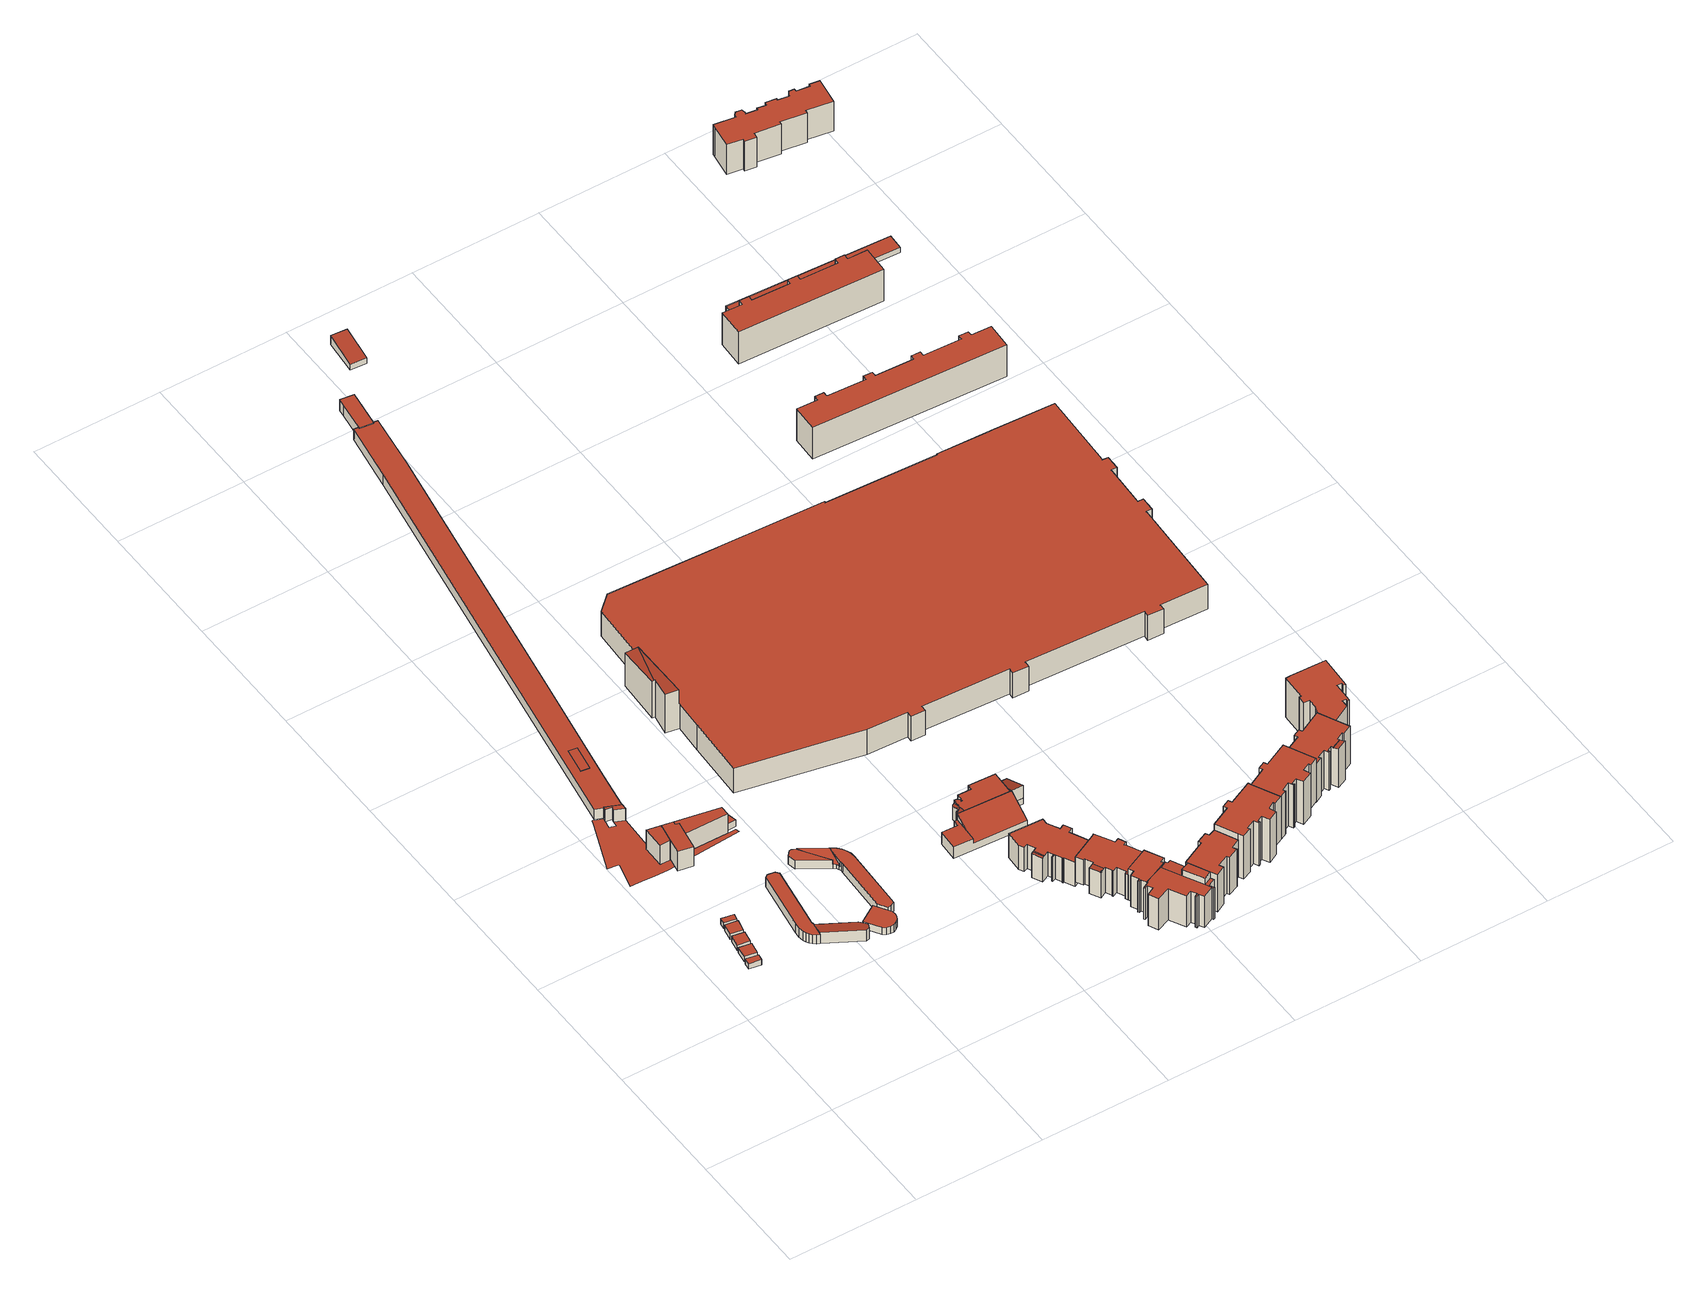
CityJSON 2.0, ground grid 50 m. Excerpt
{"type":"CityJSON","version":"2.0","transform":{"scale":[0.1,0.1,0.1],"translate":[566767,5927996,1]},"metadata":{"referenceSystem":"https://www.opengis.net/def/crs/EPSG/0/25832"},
"CityObjects":{
"building1":{"type":"Building","attributes":{"Gemeindeschluessel":"02100136","Geometrietyp2DReferenz":"3000","function":"51009_1610","roofType":"1000","measuredHeight":2.35},"address":[{"country":"Germany","locality":"Hamburg","postcode":"21109"}],"geometry":[{"type":"Solid","lod":"2","boundaries":[[[[0,1,2,3]],[[4,5,6,7]],[[5,0,3,6]],[[4,1,0,5]],[[7,2,1,4]],[[6,3,2,7]]]],"semantics":{"surfaces":[{"type":"GroundSurface"},{"type":"RoofSurface"},{"type":"WallSurface"}],"values":[[0,1,2,2,2,2]]}}]},
"building2":{"type":"Building","attributes":{"Gemeindeschluessel":"02100136","Geometrietyp2DReferenz":"3000","function":"51009_1610","roofType":"1000","measuredHeight":2.43},"address":[{"country":"Germany","locality":"Hamburg","postcode":"21109"}],"geometry":[{"type":"Solid","lod":"2","boundaries":[[[[8,9,10,11]],[[12,13,14,15]],[[10,9,12,15]],[[9,8,13,12]],[[8,11,14,13]],[[11,10,15,14]]]],"semantics":{"surfaces":[{"type":"RoofSurface"},{"type":"GroundSurface"},{"type":"WallSurface"}],"values":[[0,1,2,2,2,2]]}}]},
"building3":{"type":"Building","attributes":{"Gemeindeschluessel":"02100136","Geometrietyp2DReferenz":"3000","function":"51009_1610","roofType":"1000","measuredHeight":2.52},"address":[{"country":"Germany","locality":"Hamburg","postcode":"21109"}],"geometry":[{"type":"Solid","lod":"2","boundaries":[[[[16,17,18,19]],[[20,21,22,23]],[[18,17,20,23]],[[17,16,21,20]],[[16,19,22,21]],[[19,18,23,22]]]],"semantics":{"surfaces":[{"type":"RoofSurface"},{"type":"GroundSurface"},{"type":"WallSurface"}],"values":[[0,1,2,2,2,2]]}}]},
"building4":{"type":"Building","attributes":{"Gemeindeschluessel":"02100136","Geometrietyp2DReferenz":"3000","function":"51009_1610","roofType":"1000","measuredHeight":2.56},"address":[{"country":"Germany","locality":"Hamburg","postcode":"21109"}],"geometry":[{"type":"Solid","lod":"2","boundaries":[[[[24,25,26,27]],[[28,29,30,31]],[[26,25,28,31]],[[25,24,29,28]],[[24,27,30,29]],[[27,26,31,30]]]],"semantics":{"surfaces":[{"type":"RoofSurface"},{"type":"GroundSurface"},{"type":"WallSurface"}],"values":[[0,1,2,2,2,2]]}}]},
"building5":{"type":"Building","attributes":{"Gemeindeschluessel":"02100136","Geometrietyp2DReferenz":"3000","function":"51009_1610","roofType":"1000","measuredHeight":2.55},"address":[{"country":"Germany","locality":"Hamburg","postcode":"21109"}],"geometry":[{"type":"Solid","lod":"2","boundaries":[[[[32,33,34,35]],[[36,37,38,39]],[[37,32,35,38]],[[36,33,32,37]],[[39,34,33,36]],[[38,35,34,39]]]],"semantics":{"surfaces":[{"type":"GroundSurface"},{"type":"RoofSurface"},{"type":"WallSurface"}],"values":[[0,1,2,2,2,2]]}}]},
"building6":{"type":"Building","attributes":{"Gemeindeschluessel":"02100136","Geometrietyp2DReferenz":"3000","function":"31001_2600","roofType":"1000","measuredHeight":9,"storeysAboveGround":1},"address":[{"country":"Germany","locality":"Hamburg","thoroughfareName":"Wilhelm-Strauß-Weg","postcode":"21109"}],"geometry":[{"type":"Solid","lod":"2","boundaries":[[[[40,41,42,43,44,45,46,47]],[[48,49,50,51,52,53,54,55]],[[53,40,47,54]],[[52,41,40,53]],[[51,42,41,52]],[[50,43,42,51]],[[49,44,43,50]],[[48,45,44,49]],[[55,46,45,48]],[[54,47,46,55]]]],"semantics":{"surfaces":[{"type":"GroundSurface"},{"type":"RoofSurface"},{"type":"WallSurface"}],"values":[[0,1,2,2,2,2,2,2,2,2]]}}]},
"building7":{"type":"Building","attributes":{"Geometrietyp2DReferenz":"3000","Gemeindeschluessel":"02100136","function":"51009_1610","roofType":"1000","measuredHeight":5.55},"address":[{"country":"Germany","locality":"Hamburg","postcode":"21109"}],"geometry":[{"type":"Solid","lod":"2","boundaries":[[[[56,57,58,59]],[[60,61,62,63]],[[61,64,65,62]],[[64,66,67,65]],[[68,69,70,71,72,73,74,75,76,77,78,79,80,58,81,63,62,82,83,84,85,86,87,88,89,90,91,92,93],[59,94,95,96,97,98,99,100,65,67,101]],[[73,72,71,70,69,68,93,92,91,90,89,88,87,86,85,84,83,82,62,65,100,99,98,97,96,95,94,59,58,80,79,78,77,76,75,74]],[[67,66,102,56,59,101]],[[60,63,81,58,57,103]],[[66,64,61,60,103,57,56,102]]]],"semantics":{"surfaces":[{"type":"WallSurface"},{"type":"GroundSurface"},{"type":"RoofSurface"}],"values":[[0,0,0,0,1,2,0,0,2]]}}]},
"building8":{"type":"Building","attributes":{"Gemeindeschluessel":"02100136","Geometrietyp2DReferenz":"3000","function":"51009_1610","roofType":"1000","measuredHeight":5.18},"address":[{"country":"Germany","locality":"Hamburg","postcode":"21109"}],"geometry":[{"type":"Solid","lod":"2","boundaries":[[[[104,105,106,107,108,109,110,111,112,113]],[[114,115,116,117]],[[118,111,110]],[[119,120,121,122]],[[120,123,124,121]],[[123,125,126,124]],[[125,127,128,126]],[[127,129,130,128]],[[129,114,117,130]],[[131,132,133,134]],[[132,135,136,133]],[[135,137,138,136]],[[137,139,140,138]],[[139,141,142,140]],[[112,111,143]],[[109,108,144,145]],[[108,107,146,144]],[[107,106,147,146]],[[106,105,148,147]],[[105,104,149,148]],[[104,113,150,149]],[[121,124,126,128,130,117,116,134,133,136,138,140,142,151,145,144,146,147,148,149,150,122]],[[150,113,112,143,119,122]],[[151,152,118,110,109,145]],[[151,142,141,152]],[[134,116,115,131]],[[115,114,129,127,125,123,120,119,143,111,118,152,141,139,137,135,132,131]]]],"semantics":{"surfaces":[{"type":"RoofSurface"},{"type":"WallSurface"},{"type":"GroundSurface"}],"values":[[0,1,1,1,1,1,1,1,1,1,1,1,1,1,1,1,1,1,1,1,1,2,1,1,1,1,0]]}}]},
"building9":{"type":"Building","attributes":{"Gemeindeschluessel":"02100136","Geometrietyp2DReferenz":"3000","function":"31001_2010","roofType":"1000","measuredHeight":9,"storeysAboveGround":1},"address":[{"country":"Germany","locality":"Hamburg","thoroughfareName":"Wilhelm-Strauß-Weg","postcode":"21109"}],"geometry":[{"type":"Solid","lod":"2","boundaries":[[[[153,154,155,156,157,158,159]],[[160,161,162,163,164,165,166]],[[164,153,159,165]],[[163,154,153,164]],[[162,155,154,163]],[[161,156,155,162]],[[160,157,156,161]],[[166,158,157,160]],[[165,159,158,166]]]],"semantics":{"surfaces":[{"type":"GroundSurface"},{"type":"RoofSurface"},{"type":"WallSurface"}],"values":[[0,1,2,2,2,2,2,2,2]]}}]},
"building10":{"type":"Building","attributes":{"Gemeindeschluessel":"02100136","Geometrietyp2DReferenz":"3000","function":"31001_2010","roofType":"1000","measuredHeight":4.92,"storeysAboveGround":1},"address":[{"country":"Germany","locality":"Hamburg","thoroughfareName":"Wilhelm-Strauß-Weg","postcode":"21109"}],"geometry":[{"type":"Solid","lod":"2","boundaries":[[[[167,168,169,170]],[[171,172,173,174]],[[169,168,171,174]],[[168,167,172,171]],[[167,170,173,172]],[[170,169,174,173]]]],"semantics":{"surfaces":[{"type":"RoofSurface"},{"type":"GroundSurface"},{"type":"WallSurface"}],"values":[[0,1,2,2,2,2]]}}]},
"building11":{"type":"Building","attributes":{"Gemeindeschluessel":"02100136","Geometrietyp2DReferenz":"3000","function":"31001_3090","roofType":"1000","measuredHeight":3.25,"storeysAboveGround":1},"address":[{"country":"Germany","locality":"Hamburg","thoroughfareNumber":"2a","thoroughfareName":"Wilhelm-Strauß-Weg","postcode":"21109"}],"geometry":[{"type":"Solid","lod":"2","boundaries":[[[[175,176,177,178,179,180,181,182,183,184,185]],[[186,187,188,189,190,191,192,193,194,195,196]],[[184,183,186,196]],[[183,182,187,186]],[[182,181,188,187]],[[181,180,189,188]],[[180,179,190,189]],[[179,178,191,190]],[[178,177,192,191]],[[177,176,193,192]],[[176,175,194,193]],[[175,185,195,194]],[[185,184,196,195]]]],"semantics":{"surfaces":[{"type":"RoofSurface"},{"type":"GroundSurface"},{"type":"WallSurface"}],"values":[[0,1,2,2,2,2,2,2,2,2,2,2,2]]}}]},
"building12":{"type":"Building","attributes":{"Gemeindeschluessel":"02100136","Geometrietyp2DReferenz":"3000","function":"31001_3091","roofType":"1000","measuredHeight":3,"storeysAboveGround":2},"address":[{"country":"Germany","locality":"Hamburg","thoroughfareName":"Wilhelm-Strauß-Weg","postcode":"21109"}],"geometry":[{"type":"Solid","lod":"2","boundaries":[[[[197,198,199,200]],[[201,202,203,204]],[[202,197,200,203]],[[201,198,197,202]],[[204,199,198,201]],[[203,200,199,204]]]],"semantics":{"surfaces":[{"type":"GroundSurface"},{"type":"RoofSurface"},{"type":"WallSurface"}],"values":[[0,1,2,2,2,2]]}}]},
"building13":{"type":"Building","attributes":{"Gemeindeschluessel":"02100136","Geometrietyp2DReferenz":"3000","function":"51009_1610","roofType":"1000","measuredHeight":4.36},"address":[{"country":"Germany","locality":"Hamburg","postcode":"21109"}],"geometry":[{"type":"Solid","lod":"2","boundaries":[[[[205,206,207,208,209,210,211]],[[212,213,214,215,216,217,218,206]],[[219,215,214,220]],[[210,209,221,222]],[[209,208,223,221]],[[205,212,206]],[[211,210,222,224]],[[217,216,225]],[[214,213,226,227]],[[218,207,206]],[[228,229,230,231]],[[229,232,233,230]],[[234,235,236,237]],[[235,238,239,236]],[[238,240,241,239]],[[240,242,243,241]],[[220,214,227,244]],[[230,233,245,246,247,244,227,226,224,222,221,223,237,236,239,241,243,231]],[[229,228,242,240,238,235,234,225,216,248,249,250,251,232]],[[223,208,207,218,217,225,234,237]],[[228,231,243,242]],[[247,249,248,219,220,244]],[[216,215,219,248]],[[251,245,233,232]],[[249,247,246,250]],[[250,246,245,251]],[[226,213,212,205,211,224]]]],"semantics":{"surfaces":[{"type":"RoofSurface"},{"type":"WallSurface"},{"type":"GroundSurface"}],"values":[[0,0,0,1,1,1,1,1,1,1,1,1,1,1,1,1,1,2,0,1,1,1,1,1,1,1,1]]}}]},
"building14":{"type":"Building","attributes":{"Gemeindeschluessel":"02100136","Geometrietyp2DReferenz":"3000","function":"51009_1610","roofType":"1000","measuredHeight":4.95},"address":[{"country":"Germany","locality":"Hamburg","postcode":"21109"}],"geometry":[{"type":"Solid","lod":"2","boundaries":[[[[252,253,254,255]],[[253,256,257,254]],[[256,258,259,257]],[[260,261,262,263]],[[261,264,265,262]],[[264,266,267,265]],[[266,268,269,267]],[[268,270,271,269]],[[256,253,252,270,268,266,264,261,260,272,273,258]],[[254,257,259,274,275,263,262,265,267,269,271,255]],[[274,273,272,275]],[[259,258,273,274]],[[271,270,252,255]],[[275,272,260,263]]]],"semantics":{"surfaces":[{"type":"WallSurface"},{"type":"RoofSurface"},{"type":"GroundSurface"}],"values":[[0,0,0,0,0,0,0,0,1,2,0,0,0,0]]}}]},
"building15":{"type":"Building","attributes":{"Gemeindeschluessel":"02100136","Geometrietyp2DReferenz":"3000","function":"31001_3030","roofType":"2100","measuredHeight":8.51,"storeysAboveGround":1},"address":[{"country":"Germany","locality":"Hamburg","thoroughfareNumber":"2","thoroughfareName":"Wilhelm-Strauß-Weg","postcode":"21109"}],"geometry":[{"type":"Solid","lod":"2","boundaries":[[[[276,277,278,279,280,281,282]],[[283,284,285,286]],[[287,288,289,290,291,284,283]],[[292,293,294,287,283]],[[295,296,297,298,299]],[[300,301,302,303]],[[281,280,304,305]],[[280,279,306,304]],[[279,278,307,306]],[[282,308,276]],[[309,277,276]],[[286,310,283]],[[291,290,311,312]],[[290,289,313,311]],[[289,288,314,313]],[[294,293,315,316]],[[317,318,319,302,301]],[[319,320,321,322]],[[323,292,283]],[[324,325,326,327]],[[325,328,329,326]],[[328,330,331,329]],[[330,332,333,331]],[[334,335,336,337]],[[338,297,296]],[[297,317,298]],[[317,301,300,299,298]],[[322,321,305,304,306,307,339,312,311,313,314,316,315,327,326,329,331,333,340,337,336,341,342]],[[282,281,305,321,320,308]],[[339,343,285,284,291,312]],[[341,295,299,300,303,342]],[[336,335,338,296,295,341]],[[337,340,344,334]],[[340,333,332,344]],[[342,303,302,319,322]],[[315,293,292,323,324,327]],[[314,288,287,294,316]],[[317,310,286,285,343,318]],[[307,278,277,309,343,339]],[[332,330,328,325,324,323,283,310,317,297,338,335,334,344]],[[343,309,276,308,320,319,318]]]],"semantics":{"surfaces":[{"type":"RoofSurface"},{"type":"WallSurface"},{"type":"GroundSurface"}],"values":[[0,0,0,0,0,0,1,1,1,1,1,1,1,1,1,1,1,1,1,1,1,1,1,1,1,1,1,2,1,1,1,1,1,1,1,1,1,1,1,0,0]]}}]},
"building16":{"type":"Building","attributes":{"Gemeindeschluessel":"02100136","Geometrietyp2DReferenz":"3000","function":"31001_1010","roofType":"1000","measuredHeight":11.34,"storeysAboveGround":3},"address":[{"country":"Germany","locality":"Hamburg","thoroughfareNumber":"54","thoroughfareName":"Krieterstraße","postcode":"21109"}],"geometry":[{"type":"Solid","lod":"2","boundaries":[[[[345,346,347,348]],[[349,350,346,345]],[[351,352,353,354]],[[352,355,356,353]],[[348,347,357,358]],[[359,360,361,362]],[[363,364,365,366]],[[367,368,369,370]],[[368,371,372,369]],[[371,373,374,372]],[[373,375,376,374]],[[375,377,378,376]],[[377,379,380,378]],[[379,381,382,380]],[[381,383,384,382]],[[383,385,386,384]],[[385,363,366,386]],[[387,388,389,390]],[[358,357,391,392,390,389,354,353,356,362,361,370,369,372,374,376,378,380,382,384,386,366,365,393]],[[394,350,349,395,364,363,385,383,381,379,377,375,373,371,368,367,360,359,355,352,351,388,387,396]],[[357,347,346,350,394,391]],[[393,395,349,345,348,358]],[[395,393,365,364]],[[367,370,361,360]],[[387,390,392,396]],[[396,392,391,394]],[[359,362,356,355]],[[351,354,389,388]]]],"semantics":{"surfaces":[{"type":"RoofSurface"},{"type":"WallSurface"},{"type":"GroundSurface"}],"values":[[0,0,1,1,1,1,1,1,1,1,1,1,1,1,1,1,1,1,2,0,1,1,1,1,1,1,1,1]]}}]},
"building17":{"type":"Building","attributes":{"Gemeindeschluessel":"02100136","Geometrietyp2DReferenz":"3000","function":"31001_1010","roofType":"1000","measuredHeight":12.01,"storeysAboveGround":4},"address":[{"country":"Germany","locality":"Hamburg","thoroughfareNumber":"52","thoroughfareName":"Krieterstraße","postcode":"21109"}],"geometry":[{"type":"Solid","lod":"2","boundaries":[[[[397,398,399,400]],[[401,397,402,403]],[[404,405,406,407]],[[405,408,409,406]],[[410,411,412,413]],[[411,404,407,412]],[[400,402,397]],[[414,415,416,417]],[[415,418,419,416]],[[418,420,421,419]],[[422,423,424,425]],[[423,426,427,424]],[[426,428,429,427]],[[428,430,431,429]],[[430,432,433,431]],[[432,434,435,433]],[[434,436,437,435]],[[436,438,439,437]],[[438,440,441,439]],[[442,443,413,412,407,406,409,417,416,419,421,425,424,427,429,431,433,435,437,439,441,444]],[[398,401,440,438,436,434,432,430,428,426,423,422,420,418,415,414,408,405,404,411,410,445]],[[441,440,401,403,444]],[[398,397,401]],[[422,425,421,420]],[[444,403,402,400,399,442]],[[442,399,398,445,443]],[[410,413,443,445]],[[414,417,409,408]]]],"semantics":{"surfaces":[{"type":"RoofSurface"},{"type":"WallSurface"},{"type":"GroundSurface"}],"values":[[0,0,1,1,1,1,1,1,1,1,1,1,1,1,1,1,1,1,1,2,0,1,1,1,1,1,1,1]]}}]},
"building18":{"type":"Building","attributes":{"Gemeindeschluessel":"02100136","Geometrietyp2DReferenz":"3000","function":"31001_1010","roofType":"1000","measuredHeight":17.34,"storeysAboveGround":5},"address":[{"country":"Germany","locality":"Hamburg","thoroughfareNumber":"50","thoroughfareName":"Krieterstraße","postcode":"21109"}],"geometry":[{"type":"Solid","lod":"2","boundaries":[[[[446,447,448,449,450,451]],[[452,453,454,455]],[[456,457,458]],[[459,460,461,462,463,464,465,466]],[[467,468,469,470]],[[471,472,473,474]],[[472,475,427,473]],[[476,477,478,479]],[[477,480,481,478]],[[480,482,483,481]],[[482,471,474,483]],[[484,485,486,487]],[[488,489,490,491]],[[492,493,494,424]],[[493,495,496,494]],[[497,498,499,500]],[[498,501,502,499]],[[447,503,448]],[[446,451,504,505]],[[506,507,508,509]],[[507,510,511,508]],[[510,512,513,511]],[[454,453,450,449]],[[452,455,465,464]],[[455,454,449,465]],[[463,462,514,515]],[[462,461,516,514]],[[461,460,517,516]],[[451,450,453,452,464,463,515,504]],[[508,511,513,500,499,502,518,519,470,469,491,490,487,486,520,479,478,481,483,474,473,427,424,494,496,505,504,515,514,516,517,509]],[[521,501,498,497,512,510,507,506,459,466,465,449,448,456,458,522,485,484,489,488,468,467,523]],[[495,493,492,475,472,471,482,480,477,476,457,456,524]],[[503,524,456,448]],[[492,424,427,475]],[[520,522,458,457,476,479]],[[496,495,524,503,447,446,505]],[[517,460,459,506,509]],[[521,518,502,501]],[[497,500,513,512]],[[523,519,518,521]],[[484,487,490,489]],[[522,520,486,485]],[[467,470,519,523]],[[488,491,469,468]]]],"semantics":{"surfaces":[{"type":"RoofSurface"},{"type":"WallSurface"},{"type":"GroundSurface"}],"values":[[0,0,0,0,1,1,1,1,1,1,1,1,1,1,1,1,1,1,1,1,1,1,1,1,1,1,1,1,1,2,0,0,0,1,1,1,1,1,1,1,1,1,1,1]]}}]},
"building19":{"type":"Building","attributes":{"Gemeindeschluessel":"02100136","Geometrietyp2DReferenz":"3000","function":"31001_3091","roofType":"1000","measuredHeight":5.1,"storeysAboveGround":1},"address":[{"country":"Germany","locality":"Hamburg","thoroughfareName":"Wilhelm-Strauß-Weg","postcode":"21109"}],"geometry":[{"type":"Solid","lod":"2","boundaries":[[[[525,526,261,264,266,268,527]],[[528,529,530,531,532,533,534]],[[264,261,530,529]],[[261,526,531,530]],[[526,525,532,531]],[[525,527,533,532]],[[268,266,528,534]],[[266,264,529,528]],[[533,527,268,534]]]],"semantics":{"surfaces":[{"type":"RoofSurface"},{"type":"GroundSurface"},{"type":"WallSurface"}],"values":[[0,1,2,2,2,2,2,2,2]]}}]},
"building20":{"type":"Building","attributes":{"Gemeindeschluessel":"02100136","Geometrietyp2DReferenz":"3000","function":"31001_1010","roofType":"1000","measuredHeight":17.32,"storeysAboveGround":6},"address":[{"country":"Germany","locality":"Hamburg","thoroughfareNumber":"48","thoroughfareName":"Krieterstraße","postcode":"21109"}],"geometry":[{"type":"Solid","lod":"2","boundaries":[[[[535,536,537,538]],[[536,539,540,537]],[[539,541,542,540]],[[541,543,544,542]],[[543,545,546,544]],[[547,548,549,550]],[[548,551,552,549]],[[551,553,554,552]],[[553,555,556,554]],[[555,557,558,556]],[[557,559,560,558]],[[559,561,562,560]],[[561,535,538,562]],[[550,563,564,547]],[[563,546,545,564]],[[563,550,549,552,554,556,558,560,562,538,537,540,542,544,546]],[[545,543,541,539,536,535,561,559,557,555,553,551,548,547,564]]]],"semantics":{"surfaces":[{"type":"WallSurface"},{"type":"GroundSurface"},{"type":"RoofSurface"}],"values":[[0,0,0,0,0,0,0,0,0,0,0,0,0,0,0,1,2]]}}]},
"building21":{"type":"Building","attributes":{"Gemeindeschluessel":"02100136","Geometrietyp2DReferenz":"3000","function":"51009_1610","roofType":"1000","measuredHeight":4.14},"address":[{"country":"Germany","locality":"Hamburg","postcode":"21109"}],"geometry":[{"type":"Solid","lod":"2","boundaries":[[[[565,566,567,568]],[[569,570,571,572]],[[567,566,569,572]],[[566,565,570,569]],[[565,568,571,570]],[[568,567,572,571]]]],"semantics":{"surfaces":[{"type":"RoofSurface"},{"type":"GroundSurface"},{"type":"WallSurface"}],"values":[[0,1,2,2,2,2]]}}]},
"building22":{"type":"Building","attributes":{"Gemeindeschluessel":"02100136","Geometrietyp2DReferenz":"3000","function":"31001_1010","roofType":"1000","measuredHeight":20.1,"storeysAboveGround":7},"address":[{"country":"Germany","locality":"Hamburg","thoroughfareNumber":"46","thoroughfareName":"Krieterstraße","postcode":"21109"}],"geometry":[{"type":"Solid","lod":"2","boundaries":[[[[573,574,575,563]],[[574,576,577,575]],[[578,579,580,581]],[[579,582,583,580]],[[582,584,585,583]],[[584,586,587,585]],[[586,588,589,587]],[[588,590,591,589]],[[590,592,550,591]],[[592,573,563,550]],[[593,594,595,596]],[[597,598,599,600]],[[598,601,602,599]],[[601,603,604,602]],[[603,605,606,604]],[[607,608,609,610]],[[608,607,611,605,603,601,598,597,594,593,576,574,573,592,590,588,586,584,582,579,578,612]],[[610,609,613,581,580,583,585,587,589,591,550,563,575,577,596,595,600,599,602,604,606,614]],[[609,608,612,613]],[[614,611,607,610]],[[606,605,611,614]],[[595,594,597,600]],[[613,612,578,581]],[[577,576,593,596]]]],"semantics":{"surfaces":[{"type":"WallSurface"},{"type":"RoofSurface"},{"type":"GroundSurface"}],"values":[[0,0,0,0,0,0,0,0,0,0,0,0,0,0,0,0,1,2,0,0,0,0,0,0]]}}]},
"building23":{"type":"Building","attributes":{"Gemeindeschluessel":"02100136","Geometrietyp2DReferenz":"3000","function":"31001_2050","roofType":"1000","measuredHeight":18.15,"storeysAboveGround":2},"address":[{"country":"Germany","locality":"Hamburg","thoroughfareNumber":"6","thoroughfareName":"Wilhelm-Strauß-Weg","postcode":"21109"}],"geometry":[{"type":"Solid","lod":"2","boundaries":[[[[615,616,617,618,619]],[[615,620,621,616]],[[618,617,622,623]],[[615,619,624,625]],[[621,620,626,627]],[[628,629,630,631]],[[632,633,634,635]],[[636,637,638,639]],[[640,641,642,643]],[[644,645,646,647]],[[645,628,631,646]],[[648,649,650,651]],[[649,652,653,650]],[[652,654,655,653]],[[654,656,657,655]],[[656,658,659,657]],[[658,660,661,659]],[[660,662,663,661]],[[664,665,666,667]],[[665,668,669,666]],[[670,671,672,673]],[[671,674,675,672]],[[674,676,677,675]],[[676,678,679,677]],[[678,680,681,679]],[[680,682,683,681]],[[684,685,686,687]],[[688,689,690,691]],[[692,693,694,695]],[[634,695,694,639,638,691,690,643,642,687,686,647,646,631,630,696,623,622,627,626,697,667,666,669,673,672,675,677,679,681,683,651,650,653,655,657,659,661,663,635]],[[684,641,640,689,688,637,636,693,692,633,632,662,660,658,656,654,652,649,648,682,680,678,676,674,671,670,668,665,664,625,624,698,629,628,645,644,685]],[[670,673,669,668]],[[648,651,683,682]],[[664,667,697,625]],[[644,647,686,685]],[[684,687,642,641]],[[640,643,690,689]],[[688,691,638,637]],[[636,639,694,693]],[[692,695,634,633]],[[632,635,663,662]],[[698,696,630,629]],[[626,620,615,625,697]],[[696,698,624,619,618,623]],[[622,617,616,621,627]]]],"semantics":{"surfaces":[{"type":"RoofSurface"},{"type":"WallSurface"},{"type":"GroundSurface"}],"values":[[0,0,1,1,1,1,1,1,1,1,1,1,1,1,1,1,1,1,1,1,1,1,1,1,1,1,1,1,1,2,0,1,1,1,1,1,1,1,1,1,1,1,1,1,1]]}}]},
"building24":{"type":"Building","attributes":{"Gemeindeschluessel":"02100136","Geometrietyp2DReferenz":"3000","function":"31001_1010","roofType":"1000","measuredHeight":20.11,"storeysAboveGround":7},"address":[{"country":"Germany","locality":"Hamburg","thoroughfareNumber":"44","thoroughfareName":"Krieterstraße","postcode":"21109"}],"geometry":[{"type":"Solid","lod":"2","boundaries":[[[[598,699,700,599]],[[699,701,702,700]],[[703,704,705,706]],[[704,707,708,705]],[[707,709,710,708]],[[709,711,712,710]],[[711,713,714,712]],[[713,601,602,714]],[[601,598,599,602]],[[715,716,717,718]],[[719,720,721,722]],[[720,723,724,721]],[[723,725,726,724]],[[725,727,728,726]],[[729,730,731,732]],[[730,729,733,727,725,723,720,719,716,715,701,699,598,601,713,711,709,707,704,703,734]],[[732,731,735,706,705,708,710,712,714,602,599,700,702,718,717,722,721,724,726,728,736]],[[731,730,734,735]],[[736,733,729,732]],[[728,727,733,736]],[[717,716,719,722]],[[735,734,703,706]],[[702,701,715,718]]]],"semantics":{"surfaces":[{"type":"WallSurface"},{"type":"RoofSurface"},{"type":"GroundSurface"}],"values":[[0,0,0,0,0,0,0,0,0,0,0,0,0,0,0,1,2,0,0,0,0,0,0]]}}]},
"building25":{"type":"Building","attributes":{"Gemeindeschluessel":"02100136","Geometrietyp2DReferenz":"3000","function":"31001_1010","roofType":"1000","measuredHeight":18.11,"storeysAboveGround":6},"address":[{"country":"Germany","locality":"Hamburg","thoroughfareNumber":"42","thoroughfareName":"Krieterstraße","postcode":"21109"}],"geometry":[{"type":"Solid","lod":"2","boundaries":[[[[737,738,739,740]],[[741,742,743,744]],[[742,745,746,743]],[[747,748,749,750]],[[748,751,752,749]],[[751,753,754,752]],[[753,755,756,754]],[[755,757,758,756]],[[757,759,760,758]],[[759,741,744,760]],[[761,762,763,764]],[[765,766,739,738]],[[767,768,769,770]],[[768,771,772,769]],[[771,773,774,772]],[[773,775,776,774]],[[775,777,778,776]],[[737,740,779,780]],[[766,765,777,775,773,771,768,767,762,761,745,742,741,759,757,755,753,751,748,747,781]],[[779,782,750,749,752,754,756,758,760,744,743,746,764,763,770,769,772,774,776,778,780]],[[779,740,739,766,781,782]],[[778,777,765,738,737,780]],[[763,762,767,770]],[[782,781,747,750]],[[746,745,761,764]]]],"semantics":{"surfaces":[{"type":"RoofSurface"},{"type":"WallSurface"},{"type":"GroundSurface"}],"values":[[0,1,1,1,1,1,1,1,1,1,1,1,1,1,1,1,1,1,0,2,1,1,1,1,1]]}}]},
"building26":{"type":"Building","attributes":{"Gemeindeschluessel":"02100136","Geometrietyp2DReferenz":"3000","function":"31001_1120","roofType":"1000","measuredHeight":18.37,"storeysAboveGround":6},"address":[{"country":"Germany","locality":"Hamburg","thoroughfareNumber":"40","thoroughfareName":"Krieterstraße","postcode":"21109"}],"geometry":[{"type":"Solid","lod":"2","boundaries":[[[[783,784,785,786]],[[784,787,788,785]],[[787,789,790,788]],[[789,791,792,790]],[[791,768,793,792]],[[768,767,794,793]],[[767,795,796,794]],[[795,797,798,796]],[[797,799,800,798]],[[801,802,803,804]],[[802,805,806,803]],[[805,807,808,806]],[[809,810,811,812]],[[813,810,809,814,807,805,802,801,799,797,795,767,768,791,789,787,784,783,815]],[[811,816,817,786,785,788,790,792,793,794,796,798,800,804,803,806,808,818,812]],[[811,810,813,816]],[[818,814,809,812]],[[816,813,815,817]],[[808,807,814,818]],[[817,815,783,786]],[[800,799,801,804]]]],"semantics":{"surfaces":[{"type":"WallSurface"},{"type":"RoofSurface"},{"type":"GroundSurface"}],"values":[[0,0,0,0,0,0,0,0,0,0,0,0,0,1,2,0,0,0,0,0,0]]}}]},
"building27":{"type":"Building","attributes":{"Gemeindeschluessel":"02100136","Geometrietyp2DReferenz":"3000","function":"31001_1010","roofType":"1000","measuredHeight":14.81,"storeysAboveGround":5},"address":[{"country":"Germany","locality":"Hamburg","thoroughfareNumber":"3","thoroughfareName":"Wilhelm-Strauß-Weg","postcode":"21109"}],"geometry":[{"type":"Solid","lod":"2","boundaries":[[[[819,820,821,822,823,824,825,826,827,828,829,830,831,832,833,834,835,836,837,838]],[[839,840,841,842,843,844,845,846,847,848,849,850,851,852,853,854,855,856,857,858]],[[837,836,839,858]],[[836,835,840,839]],[[835,834,841,840]],[[834,833,842,841]],[[833,832,843,842]],[[832,831,844,843]],[[831,830,845,844]],[[830,829,846,845]],[[829,828,847,846]],[[828,827,848,847]],[[827,826,849,848]],[[826,825,850,849]],[[825,824,851,850]],[[824,823,852,851]],[[823,822,853,852]],[[822,821,854,853]],[[821,820,855,854]],[[820,819,856,855]],[[819,838,857,856]],[[838,837,858,857]]]],"semantics":{"surfaces":[{"type":"RoofSurface"},{"type":"GroundSurface"},{"type":"WallSurface"}],"values":[[0,1,2,2,2,2,2,2,2,2,2,2,2,2,2,2,2,2,2,2,2,2]]}}]},
"building28":{"type":"Building","attributes":{"Gemeindeschluessel":"02100136","Geometrietyp2DReferenz":"3000","function":"31001_1010","roofType":"1000","measuredHeight":14.79,"storeysAboveGround":5},"address":[{"country":"Germany","locality":"Hamburg","thoroughfareNumber":"28","thoroughfareName":"Wittestraße","postcode":"21109"}],"geometry":[{"type":"Solid","lod":"2","boundaries":[[[[859,860,861,862,863,864,865,866,867,868,869,870,871,872,873,874]],[[875,876,877,878,879,880,881,882,883,884,885,886,887,888,889,890]],[[873,872,875,890]],[[872,871,876,875]],[[871,870,877,876]],[[870,869,878,877]],[[869,868,879,878]],[[868,867,880,879]],[[867,866,881,880]],[[866,865,882,881]],[[865,864,883,882]],[[864,863,884,883]],[[863,862,885,884]],[[862,861,886,885]],[[861,860,887,886]],[[860,859,888,887]],[[859,874,889,888]],[[874,873,890,889]]]],"semantics":{"surfaces":[{"type":"RoofSurface"},{"type":"GroundSurface"},{"type":"WallSurface"}],"values":[[0,1,2,2,2,2,2,2,2,2,2,2,2,2,2,2,2,2]]}}]},
"building29":{"type":"Building","attributes":{"Gemeindeschluessel":"02100136","Geometrietyp2DReferenz":"3000","function":"31001_2460","roofType":"1000","measuredHeight":2.51,"storeysAboveGround":1},"address":[{"country":"Germany","locality":"Hamburg","thoroughfareName":"Wittestraße","postcode":"21109"}],"geometry":[{"type":"Solid","lod":"2","boundaries":[[[[891,892,893,894]],[[895,896,891,894]],[[895,897,898,896]],[[898,897,893,892]],[[893,897,895,894]],[[896,898,892,891]]]],"semantics":{"surfaces":[{"type":"WallSurface"},{"type":"GroundSurface"},{"type":"RoofSurface"}],"values":[[0,0,0,0,1,2]]}}]},
"building30":{"type":"Building","attributes":{"Gemeindeschluessel":"02100136","Geometrietyp2DReferenz":"3000","function":"31001_1010","roofType":"1000","measuredHeight":13.92,"storeysAboveGround":6},"address":[{"country":"Germany","locality":"Hamburg","thoroughfareNumber":"19","thoroughfareName":"Jungnickelstraße","postcode":"21109"}],"geometry":[{"type":"Solid","lod":"2","boundaries":[[[[899,900,901,902]],[[900,903,904,901]],[[903,905,906,904]],[[905,907,908,906]],[[907,909,910,908]],[[909,911,912,910]],[[911,913,914,912]],[[913,915,916,914]],[[915,917,918,916]],[[917,919,920,918]],[[919,921,922,920]],[[921,923,924,922]],[[923,925,926,924]],[[927,928,929,930]],[[928,931,932,929]],[[931,933,934,932]],[[933,935,936,934]],[[935,937,938,936]],[[939,940,941,942]],[[943,944,945,946]],[[944,947,948,945]],[[947,949,950,948]],[[951,952,953,954]],[[952,955,956,953]],[[955,957,958,956]],[[957,959,960,958]],[[959,961,962,960]],[[935,933,931,928,927,961,959,957,955,952,951,925,923,921,919,917,915,913,911,909,907,905,903,900,899,940,939,949,947,944,943,937]],[[929,932,934,936,938,946,945,948,950,942,941,902,901,904,906,908,910,912,914,916,918,920,922,924,926,954,953,956,958,960,962,930]],[[938,937,943,946]],[[962,961,927,930]],[[926,925,951,954]],[[941,940,899,902]],[[950,949,939,942]]]],"semantics":{"surfaces":[{"type":"WallSurface"},{"type":"RoofSurface"},{"type":"GroundSurface"}],"values":[[0,0,0,0,0,0,0,0,0,0,0,0,0,0,0,0,0,0,0,0,0,0,0,0,0,0,0,1,2,0,0,0,0,0]]}}]}
},
"vertices":[
[171,676,18],[125,684,18],[129,709,18],[176,700,18],[125,684,42],[171,676,42],[176,700,42],[129,709,42],
[186,757,42],[139,765,42],[131,720,42],[178,711,42],[139,765,18],[186,757,18],[178,711,18],[131,720,18],
[196,813,42],[150,822,42],[141,776,42],[188,768,42],[150,822,17],[196,813,17],[188,768,17],[141,776,17],
[207,870,42],[160,878,42],[152,833,42],[198,824,42],[160,878,16],[207,870,16],[198,824,16],[152,833,16],
[209,880,16],[162,888,16],[166,910,16],[213,902,16],[162,888,41],[209,880,41],[213,902,41],[166,910,41],
[244,1189,9],[187,1200,9],[199,1260,9],[212,1330,9],[252,1323,9],[250,1309,9],[264,1306,9],[256,1260,9],[250,1309,99],[252,1323,99],[212,1330,99],[199,1260,99],[187,1200,99],[244,1189,99],[256,1260,99],[264,1306,99],
[119,1527,58],[122,1541,58],[122,1541,2],[119,1527,2],[179,1518,58],[178,1496,58],[178,1496,2],[179,1518,2],[142,1511,58],[142,1511,2],[144,1523,58],[144,1523,2],[164,1225,2],[116,1227,2],[66,1230,2],[21,1232,2],[27,1255,2],[47,1334,2],[39,1336,2],[3,1341,2],[78,1536,2],[85,1554,2],[87,1555,2],[92,1553,2],[119,1542,2],[124,1540,2],[173,1343,2],[160,1345,2],[160,1318,2],[159,1260,2],[173,1260,2],[199,1260,2],[213,1260,2],[256,1260,2],[425,1259,2],[457,1259,2],[461,1244,2],[173,1226,2],[118,1521,2],[115,1506,2],[113,1496,2],[114,1496,2],[123,1494,2],[139,1491,2],[139,1494,2],[123,1527,2],[123,1527,58],[124,1540,58],
[536,584,63],[548,606,57],[528,636,53],[415,699,53],[409,702,53],[403,707,52],[399,712,52],[397,699,55],[390,655,65],[523,580,65],[347,719,55],[349,740,55],[349,740,13],[347,719,13],[399,712,55],[389,655,55],[379,661,55],[379,661,13],[389,655,13],[369,668,55],[369,668,13],[361,677,55],[361,677,13],[355,687,55],[355,687,13],[350,698,55],[350,698,13],[386,975,55],[398,984,55],[398,984,13],[386,975,13],[427,979,55],[427,979,13],[436,967,55],[436,967,13],[399,732,55],[399,732,13],[397,720,55],[397,720,13],[390,655,55],[409,702,13],[403,707,13],[415,699,13],[528,636,13],[548,606,13],[536,584,13],[523,580,13],[398,713,13],[398,713,55],
[425,1259,3],[256,1260,3],[199,1260,3],[159,1260,3],[160,1345,3],[173,1343,3],[426,1295,3],[160,1345,93],[159,1260,93],[199,1260,93],[256,1260,93],[425,1259,93],[426,1295,93],[173,1343,93],
[203,1821,54],[171,1826,54],[154,1725,54],[186,1720,54],[171,1826,5],[203,1821,5],[186,1720,5],[154,1725,5],
[591,563,53],[605,559,53],[619,560,53],[632,566,53],[642,575,53],[648,587,53],[650,600,53],[648,614,53],[610,673,53],[542,630,53],[579,571,53],[610,673,20],[648,614,20],[650,600,20],[648,587,20],[642,575,20],[632,566,20],[619,560,20],[605,559,20],[591,563,20],[579,571,20],[542,630,20],
[425,1259,16],[426,1295,16],[450,1291,16],[457,1259,16],[426,1295,46],[425,1259,46],[457,1259,46],[450,1291,46],
[618,923,51],[563,1006,51],[547,1030,51],[531,1040,51],[522,1039,51],[506,1021,51],[514,990,51],[618,923,32],[619,923,32],[627,916,31],[635,911,31],[637,968,54],[637,973,56],[547,1030,56],[634,902,31],[632,908,31],[522,1039,12],[506,1021,12],[531,1040,12],[514,990,12],[637,973,54],[619,923,12],[627,916,12],[675,646,54],[660,638,54],[660,638,12],[675,646,12],[647,637,54],[647,637,12],[658,960,54],[670,947,54],[670,947,12],[658,960,12],[679,931,54],[679,931,12],[684,914,54],[684,914,12],[685,897,54],[685,897,12],[632,908,12],[625,670,12],[635,890,12],[635,899,12],[634,902,54],[635,899,54],[635,890,54],[625,670,54],
[465,3217,54],[281,2119,54],[281,2119,5],[465,3217,5],[203,1666,54],[203,1666,5],[179,1518,54],[179,1518,5],[410,3461,54],[428,3459,54],[428,3459,5],[410,3461,5],[427,3454,54],[427,3454,5],[479,3447,54],[479,3447,5],[480,3452,54],[480,3452,5],[497,3450,54],[497,3450,5],[373,3232,54],[92,1553,54],[92,1553,5],[373,3232,5],
[1047,771,75],[1050,831,75],[1037,831,75],[1036,809,75],[975,812,75],[971,733,75],[1045,729,75],[1080,858,93],[1051,832,102],[1051,831,102],[1079,830,102],[1068,871,87],[1067,850,95],[1060,849,95],[1054,844,97],[1051,838,99],[1082,898,79],[1073,894,79],[1068,885,82],[1307,923,47],[1263,925,47],[1259,845,93],[1258,821,106],[1302,819,106],[1302,819,47],[1258,821,47],[1258,819,47],[1302,817,47],[975,812,21],[971,733,21],[1036,809,21],[1037,831,21],[1045,729,53],[1050,831,105],[1079,830,93],[1054,844,21],[1051,838,21],[1060,849,21],[1067,850,21],[1073,894,21],[1068,885,21],[1258,821,93],[1258,821,105],[1258,819,104],[1253,719,53],[1253,719,21],[1258,819,21],[1082,898,93],[1083,898,93],[1093,897,93],[1093,897,21],[1083,898,21],[1101,890,93],[1101,890,21],[1100,882,93],[1100,882,21],[1104,882,93],[1104,882,21],[1158,910,93],[1159,930,93],[1159,930,21],[1158,910,21],[1263,925,93],[1051,831,21],[1105,912,21],[1307,923,21],[1302,817,21],[1051,831,105],[1105,912,93],
[1167,493,122],[1148,531,122],[1143,528,120],[1161,490,120],[1173,496,120],[1154,534,120],[1131,647,120],[1262,641,120],[1262,641,8],[1131,647,8],[1261,617,120],[1261,617,8],[1143,528,8],[1161,490,8],[1285,572,120],[1303,581,120],[1303,581,8],[1285,572,8],[1189,478,120],[1202,485,120],[1202,485,8],[1189,478,8],[1318,551,120],[1301,542,120],[1301,542,8],[1318,551,8],[1340,464,120],[1340,464,8],[1239,414,120],[1239,414,8],[1219,452,120],[1219,452,8],[1215,450,120],[1215,450,8],[1213,453,120],[1213,453,8],[1217,455,120],[1217,455,8],[1204,479,120],[1204,479,8],[1191,474,120],[1191,474,8],[1138,564,120],[1128,583,120],[1128,583,8],[1138,564,8],[1169,542,8],[1154,572,8],[1191,505,8],[1169,542,120],[1191,505,120],[1154,572,120],
[1289,317,147],[1269,355,147],[1248,343,150],[1268,307,150],[1289,315,147],[1268,307,147],[1269,305,147],[1239,414,147],[1340,464,147],[1340,464,30],[1239,414,30],[1348,469,147],[1348,469,30],[1260,388,147],[1254,385,147],[1254,385,30],[1260,388,30],[1387,399,147],[1404,406,147],[1404,406,30],[1387,399,30],[1418,378,147],[1418,378,30],[1406,372,147],[1406,372,30],[1443,297,147],[1430,291,147],[1430,291,30],[1443,297,30],[1338,248,147],[1338,248,30],[1333,258,147],[1333,258,30],[1341,263,147],[1341,263,30],[1325,296,147],[1325,296,30],[1306,287,147],[1306,287,30],[1304,291,147],[1304,291,30],[1308,293,147],[1308,293,30],[1295,318,147],[1295,318,30],[1248,343,30],[1274,358,30],[1269,305,30],[1274,358,147],
[1459,195,179],[1455,202,179],[1433,193,175],[1469,124,175],[1502,137,181],[1471,198,182],[1539,62,203],[1502,137,203],[1469,124,203],[1509,47,203],[1373,170,175],[1355,162,175],[1355,161,175],[1518,20,175],[1522,15,175],[1528,18,175],[1518,36,175],[1546,49,175],[1539,62,175],[1509,47,175],[1521,22,175],[1345,75,175],[1327,112,175],[1327,112,30],[1345,75,30],[1328,218,175],[1348,228,175],[1348,228,30],[1328,218,30],[1338,248,175],[1345,182,175],[1337,177,175],[1337,177,30],[1345,182,30],[1333,183,175],[1333,183,30],[1342,188,175],[1342,188,30],[1334,141,175],[1331,145,175],[1331,145,30],[1334,141,30],[1357,128,175],[1346,146,175],[1346,146,30],[1357,128,30],[1430,291,175],[1466,224,175],[1466,224,30],[1448,215,175],[1448,215,30],[1452,19,175],[1464,26,175],[1464,26,30],[1452,19,30],[1452,46,175],[1452,46,30],[1455,202,175],[1471,198,30],[1459,195,30],[1518,21,175],[1477,0,175],[1477,0,30],[1518,21,30],[1466,19,175],[1466,19,30],[1455,13,175],[1455,13,30],[1518,36,30],[1546,49,30],[1528,18,30],[1522,15,30],[1430,36,30],[1397,96,30],[1357,158,30],[1430,36,175],[1357,158,175],[1397,96,175],[1453,207,175],
[447,3600,54],[443,3571,54],[499,3593,54],[479,3447,3],[427,3454,3],[428,3459,3],[443,3571,3],[447,3600,3],[499,3593,3],[480,3452,3],
[1498,145,204],[1536,164,204],[1536,164,30],[1498,145,30],[1589,190,204],[1589,190,30],[1584,201,204],[1584,201,30],[1625,220,204],[1625,220,30],[1633,207,204],[1633,207,30],[1699,135,204],[1664,116,204],[1664,116,30],[1699,135,30],[1672,101,204],[1672,101,30],[1631,82,204],[1631,82,30],[1625,92,204],[1625,92,30],[1582,72,204],[1582,72,30],[1590,56,204],[1590,56,30],[1552,37,204],[1552,37,30],[1659,217,30],[1659,217,204],
[653,3866,45],[591,3872,45],[579,3737,30],[641,3732,30],[591,3872,4],[653,3866,4],[641,3732,4],[579,3737,4],
[1659,217,231],[1736,255,231],[1736,255,30],[1729,269,231],[1729,269,30],[1787,149,231],[1791,142,231],[1791,142,30],[1787,149,30],[1786,139,231],[1786,139,30],[1775,158,231],[1775,158,30],[1741,142,231],[1741,142,30],[1745,133,231],[1745,133,30],[1710,117,231],[1710,117,30],[1699,135,231],[1758,283,231],[1765,269,231],[1765,269,30],[1758,283,30],[1857,313,231],[1862,303,231],[1862,303,30],[1857,313,30],[1913,201,231],[1913,201,30],[1880,185,231],[1880,185,30],[1876,192,231],[1876,192,30],[1861,151,231],[1824,133,231],[1824,133,30],[1861,151,30],[1850,177,231],[1809,159,231],[1809,159,30],[1850,177,30],
[567,2006,167],[517,1833,185],[520,1832,185],[506,1752,194],[554,1743,194],[517,2008,167],[509,1833,185],[520,1832,12],[506,1752,12],[554,1743,128],[567,2006,128],[517,2008,12],[509,1833,12],[540,1395,128],[551,1629,128],[551,1629,12],[540,1395,12],[2313,1240,128],[2131,1247,128],[2131,1247,12],[2313,1240,12],[2071,1251,128],[1612,1273,128],[1612,1273,12],[2071,1251,12],[1552,1275,128],[1215,1291,128],[1215,1291,12],[1552,1275,12],[1161,1294,128],[1006,1301,128],[1006,1301,12],[1161,1294,12],[2345,1914,128],[2367,1913,128],[2367,1913,12],[2345,1914,12],[2365,1857,128],[2365,1857,12],[2343,1858,128],[2343,1858,12],[2335,1689,128],[2335,1689,12],[2357,1688,128],[2357,1688,12],[2354,1632,128],[2354,1632,12],[2332,1633,128],[2332,1633,12],[579,2244,128],[640,2299,128],[640,2299,12],[579,2244,12],[1066,2279,128],[1066,2279,12],[1475,2260,128],[1474,2255,128],[1474,2255,12],[1475,2260,12],[1905,2235,128],[1905,2235,12],[1905,2240,128],[1905,2240,12],[2113,2230,128],[2113,2230,12],[2113,2231,128],[2113,2231,12],[2359,2219,128],[2359,2219,12],[1214,1269,128],[1160,1272,128],[1160,1272,12],[1214,1269,12],[1612,1250,128],[1551,1253,128],[1551,1253,12],[1612,1250,12],[2130,1226,128],[2069,1229,128],[2069,1229,12],[2130,1226,12],[557,1743,12],[567,2006,12],[557,1743,128],
[1932,339,231],[1932,339,30],[1926,352,231],[1926,352,30],[1978,231,231],[1982,225,231],[1982,225,30],[1978,231,30],[1977,222,231],[1977,222,30],[1968,240,231],[1968,240,30],[1936,224,231],[1936,224,30],[1940,215,231],[1940,215,30],[1953,365,231],[1960,352,231],[1960,352,30],[1953,365,30],[2052,397,231],[2056,389,231],[2056,389,30],[2052,397,30],[2108,284,231],[2108,284,30],[2077,269,231],[2077,269,30],[2072,276,231],[2072,276,30],[2054,237,231],[2014,217,231],[2014,217,30],[2054,237,30],[2043,262,231],[2001,242,231],[2001,242,30],[2043,262,30],
[2245,319,206],[2236,336,202],[2198,318,202],[2208,300,206],[2056,389,203],[2127,423,203],[2127,423,25],[2056,389,25],[2122,437,203],[2122,437,25],[2176,316,203],[2179,309,203],[2179,309,25],[2176,316,25],[2174,307,203],[2174,307,25],[2165,324,203],[2165,324,25],[2134,308,203],[2134,308,25],[2138,299,203],[2138,299,25],[2108,284,203],[2108,284,25],[2149,450,203],[2156,438,203],[2156,438,25],[2149,450,25],[2236,336,203],[2198,318,203],[2243,483,203],[2276,417,203],[2276,417,25],[2243,483,25],[2299,370,203],[2299,370,25],[2264,352,203],[2264,352,25],[2260,359,203],[2260,359,25],[2232,344,203],[2232,344,25],[2208,300,25],[2245,319,25],[2194,326,203],[2194,326,25],
[2364,472,203],[2358,472,203],[2358,472,20],[2364,472,20],[2358,481,203],[2358,481,20],[2343,482,203],[2343,482,20],[2342,453,203],[2342,453,20],[2276,417,20],[2243,483,20],[2254,510,203],[2254,510,20],[2255,544,203],[2255,544,20],[2232,545,203],[2232,545,20],[2234,577,203],[2243,576,203],[2243,576,20],[2234,577,20],[2247,674,203],[2247,674,20],[2261,674,203],[2261,674,20],[2395,540,203],[2386,541,203],[2386,541,20],[2395,540,20],[2385,550,203],[2401,669,203],[2367,551,203],[2385,550,20],[2367,551,20],[2401,669,20],
[2360,2598,169],[2283,2602,169],[2283,2619,169],[2247,2621,169],[2247,2604,169],[2099,2611,169],[2100,2629,169],[2064,2631,169],[2063,2613,169],[1915,2620,169],[1915,2638,169],[1881,2640,169],[1880,2622,169],[1729,2630,169],[1730,2648,169],[1695,2650,169],[1694,2631,169],[1615,2635,169],[1610,2533,169],[2355,2497,169],[1615,2635,21],[1694,2631,21],[1695,2650,21],[1730,2648,21],[1729,2630,21],[1880,2622,21],[1881,2640,21],[1915,2638,21],[1915,2620,21],[2063,2613,21],[2064,2631,21],[2100,2629,21],[2099,2611,21],[2247,2604,21],[2247,2621,21],[2283,2619,21],[2283,2602,21],[2360,2598,21],[2355,2497,21],[1610,2533,21],
[2219,3123,164],[2142,3126,164],[2143,3146,164],[2107,3147,164],[2106,3127,164],[1960,3133,164],[1961,3152,164],[1923,3154,164],[1922,3135,164],[1773,3141,164],[1774,3160,164],[1738,3162,164],[1737,3142,164],[1659,3146,164],[1655,3041,164],[2215,3019,164],[1659,3146,16],[1737,3142,16],[1738,3162,16],[1774,3160,16],[1773,3141,16],[1922,3135,16],[1923,3154,16],[1961,3152,16],[1960,3133,16],[2106,3127,16],[2107,3147,16],[2143,3146,16],[2142,3126,16],[2219,3123,16],[2215,3019,16],[1655,3041,16],
[2391,3186,28],[1758,3215,28],[1758,3215,3],[2391,3186,3],[2394,3248,3],[2394,3248,28],[1761,3277,3],[1761,3277,28],
[2208,3887,152],[2209,3897,152],[2209,3897,13],[2208,3887,13],[2217,3908,152],[2217,3908,13],[2241,3905,152],[2241,3905,13],[2244,3892,152],[2244,3892,13],[2243,3883,152],[2243,3883,13],[2285,3876,152],[2285,3876,13],[2286,3884,152],[2286,3884,13],[2323,3878,152],[2323,3878,13],[2325,3891,152],[2325,3891,13],[2366,3885,152],[2366,3885,13],[2365,3878,152],[2365,3878,13],[2409,3871,152],[2409,3871,13],[2411,3881,152],[2411,3881,13],[2515,3770,152],[2415,3785,152],[2415,3785,13],[2515,3770,13],[2413,3774,152],[2413,3774,13],[2315,3789,152],[2315,3789,13],[2313,3777,152],[2313,3777,13],[2215,3791,152],[2215,3791,13],[2123,3888,152],[2125,3899,152],[2125,3899,13],[2123,3888,13],[2212,3771,152],[2168,3778,152],[2168,3778,13],[2212,3771,13],[2170,3788,152],[2170,3788,13],[2111,3797,152],[2111,3797,13],[2418,3891,152],[2438,3889,152],[2438,3889,13],[2418,3891,13],[2439,3879,152],[2439,3879,13],[2491,3871,152],[2491,3871,13],[2493,3881,152],[2493,3881,13],[2531,3875,152],[2531,3875,13]
]}
